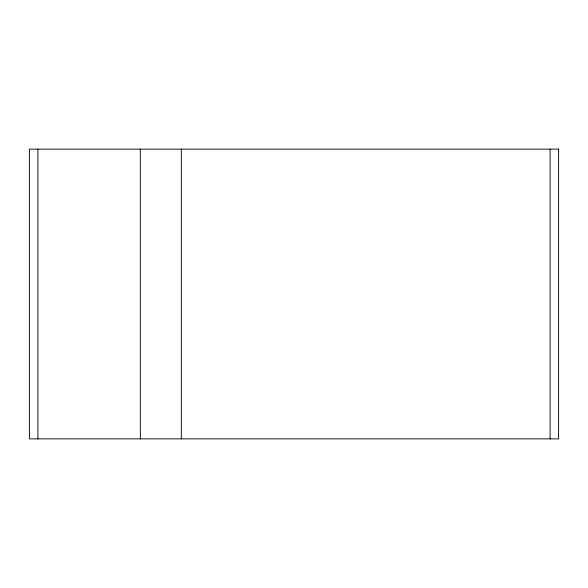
<?xml version="1.0" encoding="UTF-8"?>
<svg xmlns="http://www.w3.org/2000/svg" width="588" height="588" viewBox="0 0 588 588"><rect width="100%" height="100%" fill="white"/><g stroke="black" fill="none" stroke-linecap="round" stroke-linejoin="round"><path stroke-width="0.88" d="M550.111 149.124L550.111 438.876M181.31 149.124L181.31 438.876M140.334 149.124L140.334 438.876M37.889 149.124L37.889 438.876M558.6 149.124L29.4 149.124L29.4 438.876L558.6 438.876L558.6 149.124"/></g></svg>
